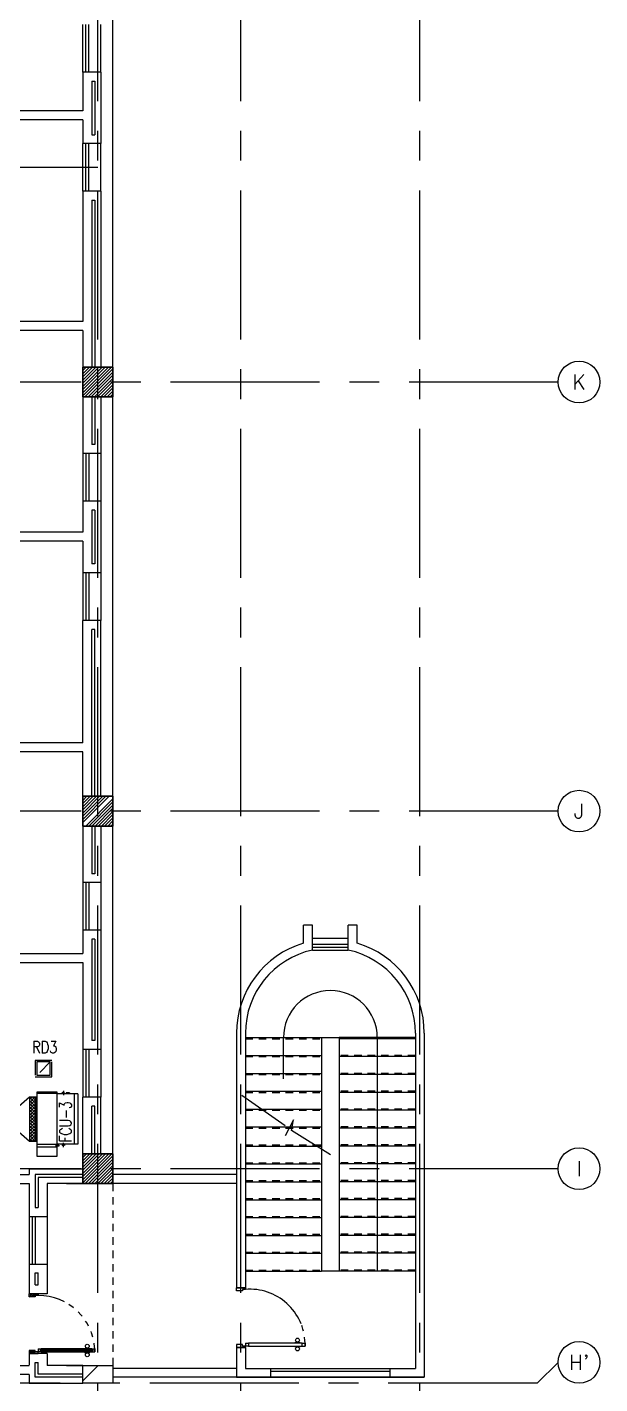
# Model space of a CAD drawing. Extents: x 417866029 to 417866302, y 43498045 to 43498122.
# Drawn here: x 417866094.26 to 417866103.86, y 43498078.98 to 43498101.75 of the extents above; entities that cross this region are included whole.
import ezdxf
from ezdxf.enums import TextEntityAlignment as Align

# ---------------------------------------------------------------- set-up
doc = ezdxf.new("R2010")
doc.units = 0
doc.header["$MEASUREMENT"] = 0
for name, pattern in [('CENTERX2', [4, 2.5, -0.5, 0.5, -0.5]), ('HIDDEN', [0.375, 0.25, -0.125]), ('HIDDEN2', [0.1875, 0.125, -0.0625])]:
    doc.linetypes.add(name, pattern=pattern)
doc.layers.get('0').update_dxf_attribs({"linetype": 'CONTINUOUS'})
for name, color, linetype in [('AX-CR', 7, 'CONTINUOUS'), ('AX-TXT', 2, 'CONTINUOUS'), ('AXES', 11, 'CENTERX2'), ('COL', 7, 'CONTINUOUS'), ('DOOR', 9, 'CONTINUOUS'), ('DUCT', 6, 'CONTINUOUS'), ('FCU', 6, 'CONTINUOUS'), ('HAT', 11, 'CONTINUOUS'), ('INSUL', 9, 'CONTINUOUS'), ('M-EGU.', 2, 'CONTINUOUS'), ('M-TEXT', 2, 'CONTINUOUS'), ('PROJ-L', 9, 'CONTINUOUS'), ('ROOF', 9, 'CONTINUOUS'), ('STR', 9, 'CONTINUOUS'), ('WALL', 9, 'CONTINUOUS'), ('WIN', 9, 'CONTINUOUS')]:
    doc.layers.add(name, color=color, linetype=linetype)
doc.styles.add('ROMANS', font='ROMANS.shx', dxfattribs={"width": 0.6})

# ---------------------------------------------------------------- blocks, each defined once
blk = doc.blocks.new('AXR')
at = {"layer": 'AX-CR'}
blk.add_circle((350, 0), 350, dxfattribs=at)
at = {"layer": 'AX-TXT', "style": 'ROMANS'}
blk.add_attdef('AX', text='', height=250, dxfattribs=at).set_placement((350, 0), align=Align.MIDDLE)
blk = doc.blocks.new('DOOR-10')
at = {"layer": 'DOOR', "color": 0, "linetype": 'ByBlock'}
for p, q in [((-83, 1005), (-92, 1005)), ((-92, 1005), (-92, 940)), ((-83, 940), (-92, 940)), ((-76, 1018), (-83, 1018)), ((-83, 928), (-83, 1018)), ((-83, 1005), (-83, 940)), ((-76, 928), (-83, 928)), ((-26, 1100), (-76, 1100)), ((-76, 1100), (-26, 1100)), ((-76, 1050), (-76, 1100)), ((-59, 1050), (-76, 1050)), ((-43, 1070), (-59, 1070)), ((-59, 1050), (-59, 1070)), ((-43, 1050), (-43, 1070)), ((-26, 1050), (-43, 1050)), ((-26, 1050), (-26, 1100)), ((-26, 1018), (-18, 1018)), ((-26, 928), (-18, 928)), ((-18, 928), (-18, 1018)), ((-18, 1005), (-9, 1005)), ((-18, 1005), (-18, 940)), ((-18, 940), (-9, 940)), ((-9, 1005), (-9, 940)), ((-1001, 0), (-1001, 150)), ((-1001, 150), (-976, 150)), ((-1001, 150), (-1001, 0)), ((-951, 0), (-1001, 0)), ((-976, 150), (-976, 100)), ((-976, 100), (-951, 100)), ((-951, 100), (-951, 0)), ((-76, 200), (-59, 200)), ((-76, 150), (-76, 200)), ((-76, 150), (-26, 150)), ((-59, 200), (-59, 180)), ((-59, 180), (-43, 180)), ((-51, 100), (-51, 0)), ((-26, 100), (-51, 100)), ((-51, 0), (-1, 0)), ((-43, 200), (-26, 200)), ((-43, 180), (-43, 200)), ((-26, 200), (-26, 150)), ((-1, 150), (-26, 150)), ((-26, 150), (-26, 100))]:
    blk.add_line(p, q, dxfattribs=at)
at = {"layer": 'DOOR', "linetype": 'ByBlock'}
for p, q in [((-76, 1050), (-76, 200)), ((-59, 200), (-59, 1050)), ((-43, 200), (-43, 1050)), ((-26, 200), (-26, 1050))]:
    blk.add_line(p, q, dxfattribs=at)
at = {"layer": 'DOOR', "color": 9, "linetype": 'ByBlock'}
for p, q in [((-951, 0), (-1001, 114)), ((-951, 0), (-1001, 40)), ((-951, 0), (-964, 100)), ((-51, 0), (-1, 114)), ((-51, 0), (-37, 100)), ((-51, 0), (-1, 40)), ((-1, 0), (-1, 150))]:
    blk.add_line(p, q, dxfattribs=at)
at = {"layer": 'DOOR', "color": 0, "linetype": 'ByBlock'}
for centre in [(-124, 973), (23, 973)]:
    blk.add_circle(centre, 32.4, dxfattribs=at)
at = {"layer": 'DOOR', "linetype": 'HIDDEN', "ltscale": 0.5}
blk.add_arc((-23, 149), 952, 93.1482, 179.9482, dxfattribs=at)
at = {"layer": 'DOOR', "color": 9, "linetype": 'ByBlock'}
for centre, radius, start, end in [((-951, 0), 154, 103.7142, 108.8947), ((-951, 0), 134, 100.72, 111.8402), ((-951, 0), 94.4, 90, 121.9818), ((-951, 0), 74.4, 90, 132.2236), ((-951, 0), 54.4, 90, 156.7926), ((-951, 0), 34.4, 90, 180), ((-951, 0), 14.4, 90, 180), ((-51, 0), 94.4, 58.0182, 90), ((-51, 0), 74.4, 47.7764, 90), ((-51, 0), 54.4, 23.2074, 90), ((-51, 0), 34.4, 0, 90), ((-51, 0), 14.4, 0, 90), ((-51, 0), 134, 68.1598, 79.28), ((-51, 0), 114, 64.0838, 77.3774), ((-51, 0), 154, 71.1053, 76.2858)]:
    blk.add_arc(centre, radius, start, end, dxfattribs=at)
blk = doc.blocks.new('STL-DR')
at = {"layer": 'DOOR', "color": 0, "linetype": 'ByBlock'}
for p, q in [((50, 0), (0, 0)), ((0, -150), (0, 0)), ((50, -100), (50, 0)), ((0, -150), (25, -150)), ((25, -100), (50, -100)), ((25, -150), (25, -100)), ((75, -150), (25, -150)), ((25, -200), (25, -150)), ((75, -200), (25, -200)), ((75, -150), (75, -200)), ((950, -100), (950, 0)), ((950, 0), (1000, 0)), ((975, -100), (950, -100)), ((975, -150), (975, -100)), ((1000, -150), (975, -150)), ((1000, 0), (1000, -150)), ((18, -990), (9, -990)), ((9, -1055), (9, -990)), ((18, -1055), (9, -1055)), ((18, -978), (18, -1068)), ((25, -978), (18, -978)), ((18, -1055), (18, -990)), ((25, -1068), (18, -1068)), ((25, -1100), (75, -1100)), ((25, -1100), (25, -1150)), ((75, -978), (82, -978)), ((75, -1068), (82, -1068)), ((75, -1100), (75, -1150)), ((82, -978), (82, -1068)), ((82, -990), (91, -990)), ((82, -1055), (82, -990)), ((82, -1055), (91, -1055)), ((91, -1055), (91, -990)), ((25, -1150), (75, -1150)), ((75, -1150), (25, -1150))]:
    blk.add_line(p, q, dxfattribs=at)
at = {"layer": 'DOOR', "linetype": 'ByBlock'}
for p, q in [((25, -200), (25, -1100)), ((75, -1100), (75, -200))]:
    blk.add_line(p, q, dxfattribs=at)
at = {"layer": 'DOOR', "color": 0, "linetype": 'ByBlock'}
for centre in [(-24, -1023), (124, -1023)]:
    blk.add_circle(centre, 32.4, dxfattribs=at)
at = {"layer": 'DOOR', "linetype": 'HIDDEN', "ltscale": 0.5}
blk.add_arc((50, -223), 928, 271.544, 4.4816, dxfattribs=at)
at = {"layer": 'WALL'}
for p, q in [((0, 0), (0, -150)), ((0, 0), (0, -150)), ((1000, 0), (1000, -150))]:
    blk.add_line(p, q, dxfattribs=at)
blk = doc.blocks.new('*X37')
at = {"color": 0}
for p, q in [((16890, -2467), (16943, -2414)), ((16890, -2520), (16990, -2420)), ((16990, -2565), (16890, -2465)), ((16890, -2573), (16990, -2473)), ((16990, -2512), (16892, -2414)), ((16990, -2459), (16945, -2414)), ((16990, -2619), (16890, -2519)), ((16890, -2626), (16990, -2526)), ((16990, -2672), (16890, -2572)), ((16890, -2679), (16990, -2579)), ((16990, -2725), (16890, -2625)), ((16890, -2732), (16990, -2632)), ((16990, -2778), (16890, -2678)), ((16890, -2785), (16990, -2685)), ((16990, -2831), (16890, -2731)), ((16890, -2838), (16990, -2738)), ((16990, -2884), (16890, -2784)), ((16890, -2891), (16990, -2791)), ((16990, -2937), (16890, -2837)), ((16890, -2944), (16990, -2844)), ((16990, -2990), (16890, -2890)), ((16890, -2997), (16990, -2897)), ((16990, -3043), (16890, -2943)), ((16890, -3050), (16990, -2950)), ((16990, -3096), (16890, -2996)), ((16890, -3103), (16990, -3003)), ((16990, -3149), (16890, -3049)), ((16944, -3155), (16890, -3102)), ((16892, -3155), (16990, -3056)), ((16945, -3155), (16990, -3109))]:
    blk.add_line(p, q, dxfattribs=at)
blk = doc.blocks.new('WHE06')
at = {"color": 3}
for p, q in [((242, 472), (242, 399)), ((321, 458), (321, 438)), ((321, 458), (346, 458)), ((689, 622), (346, 622)), ((346, 622), (346, 469)), ((689, 469), (689, 622)), ((60, -422), (60, 422)), ((212, 437), (269, 437)), ((232, 452), (232, 422)), ((232, 452), (252, 452)), ((252, 452), (252, 422)), ((305, 448), (373, 448)), ((321, 438), (346, 438)), ((346, 430), (689, 430)), ((811, 371), (689, 371)), ((711, -371), (711, 371)), ((811, -371), (811, 371)), ((142, -437), (142, -422)), ((142, -437), (197, -437)), ((197, -437), (197, -422)), ((221, -437), (269, -437)), ((232, -452), (232, -422)), ((232, -452), (252, -452)), ((242, -472), (242, -399)), ((252, -452), (252, -422)), ((346, -430), (689, -430)), ((811, -371), (689, -371))]:
    blk.add_line(p, q, dxfattribs=at)
at = {"color": 6}
for p, q in [((346, 469), (346, -451)), ((689, 469), (346, 469)), ((689, -451), (689, 469)), ((0, -422), (0, 422)), ((0, 422), (346, 422)), ((0, -422), (346, -422)), ((346, -451), (689, -451))]:
    blk.add_line(p, q, dxfattribs=at)
at = {"color": 11}
blk.add_blockref('*X37', (-16179, 2784), dxfattribs=at)
blk = doc.blocks.new('*X97')
at = {"color": 0}
for p, q in [((253129, 149502), (253616, 149990)), ((253129, 149555), (253563, 149990)), ((253129, 149608), (253510, 149990)), ((253129, 149661), (253457, 149990)), ((253129, 149714), (253404, 149990)), ((253129, 149767), (253351, 149990)), ((253129, 149820), (253298, 149990)), ((253129, 149873), (253245, 149990)), ((253129, 149926), (253192, 149990)), ((253129, 149979), (253139, 149990)), ((253169, 149490), (253629, 149949)), ((253222, 149490), (253629, 149896)), ((253275, 149490), (253629, 149843)), ((253328, 149490), (253629, 149790)), ((253381, 149490), (253629, 149737)), ((253434, 149490), (253629, 149684)), ((253487, 149490), (253629, 149631)), ((253540, 149490), (253629, 149578)), ((253594, 149490), (253629, 149525))]:
    blk.add_line(p, q, dxfattribs=at)
blk = doc.blocks.new('COL50')
at = {"layer": 'COL'}
blk.add_lwpolyline([(-250, 250), (-250, -250), (250, -250), (250, 250)], close=True, dxfattribs=at)
blk = doc.blocks.new('*X95')
at = {"color": 0}
for p, q in [((253129, 155548), (253570, 155990)), ((253129, 155601), (253517, 155990)), ((253129, 155654), (253464, 155990)), ((253129, 155707), (253411, 155990)), ((253129, 155760), (253358, 155990)), ((253129, 155813), (253305, 155990)), ((253129, 155866), (253252, 155990)), ((253129, 155919), (253199, 155990)), ((253129, 155972), (253146, 155990)), ((253177, 155490), (253629, 155942)), ((253230, 155490), (253629, 155889)), ((253283, 155490), (253629, 155836)), ((253336, 155490), (253629, 155783)), ((253389, 155490), (253629, 155730)), ((253442, 155490), (253629, 155677)), ((253495, 155490), (253629, 155624)), ((253548, 155490), (253629, 155571)), ((253601, 155490), (253629, 155517))]:
    blk.add_line(p, q, dxfattribs=at)
blk = doc.blocks.new('*X90')
at = {"color": 0}
for p, q in [((253129, 162707), (253611, 163190)), ((253129, 162760), (253558, 163190)), ((253129, 162813), (253505, 163190)), ((253129, 162866), (253452, 163190)), ((253129, 162919), (253399, 163190)), ((253129, 162972), (253346, 163190)), ((253129, 163025), (253293, 163190)), ((253129, 163079), (253240, 163190)), ((253129, 163132), (253187, 163190)), ((253164, 162690), (253629, 163154)), ((253217, 162690), (253629, 163101)), ((253270, 162690), (253629, 163048)), ((253323, 162690), (253629, 162995)), ((253376, 162690), (253629, 162942)), ((253429, 162690), (253629, 162889)), ((253482, 162690), (253629, 162836)), ((253535, 162690), (253629, 162783)), ((253588, 162690), (253629, 162730))]:
    blk.add_line(p, q, dxfattribs=at)

msp = doc.modelspace()

# ---------------------------------------------------------------- hatches: boundary and pattern name
at = {"layer": 'HAT'}
h = msp.add_hatch(dxfattribs=at)
h.set_pattern_fill('ANSI31', color=256, scale=0.3, style=0)
h.set_pattern_definition([(45, (417865762.507282, 43498027.899705), (-0.0265165043, 0.0265165043), [])])
h.paths.add_polyline_path([(417866095.443, 43498079.291), (417866095.193, 43498079.291), (417866095.193, 43498078.991), (417866095.443, 43498078.991)])
h.paths.add_polyline_path([(417866095.693, 43498079.291), (417866095.443, 43498079.291), (417866095.443, 43498078.991), (417866095.693, 43498078.991)])

# ---------------------------------------------------------------- linework, layer by layer
at = {"layer": 'AXES'}
for p, q in [((417866095.443, 43498044.506), (417866095.443, 43498121.777)), ((417866097.843, 43498044.506), (417866097.843, 43498121.777)), ((417866100.843, 43498044.506), (417866100.843, 43498121.777)), ((417866095.443, 43498099.391), (417866053.153, 43498099.391)), ((417866103.163, 43498095.791), (417866053.153, 43498095.791)), ((417866103.163, 43498088.591), (417866037.203, 43498088.591)), ((417866103.163, 43498088.591), (417866053.153, 43498088.591)), ((417866103.163, 43498082.591), (417866053.153, 43498082.591)), ((417866102.813, 43498078.991), (417866103.163, 43498079.341)), ((417866102.813, 43498078.991), (417866042.603, 43498078.991))]:
    msp.add_line(p, q, dxfattribs=at)
at = {"layer": 'COL'}
msp.add_lwpolyline([(417866095.193, 43498079.291), (417866095.693, 43498079.291), (417866095.693, 43498078.991), (417866095.193, 43498078.991)], close=True, dxfattribs=at)
at = {"layer": 'DUCT', "linetype": 'ByBlock'}
for p, q in [((417866093.981, 43498083.525), (417866094.296, 43498083.795)), ((417866093.981, 43498083.325), (417866094.296, 43498083.054))]:
    msp.add_line(p, q, dxfattribs=at)
at = {"layer": 'INSUL'}
for p, q in [((417866095.343, 43498100.84), (417866095.343, 43498099.941)), ((417866095.343, 43498100.84), (417866095.393, 43498100.84)), ((417866095.393, 43498100.84), (417866095.393, 43498099.941)), ((417866095.343, 43498099.941), (417866095.393, 43498099.941)), ((417866095.343, 43498098.841), (417866095.393, 43498098.841)), ((417866095.343, 43498098.841), (417866095.343, 43498096.041)), ((417866095.393, 43498098.841), (417866095.393, 43498096.041)), ((417866095.343, 43498095.541), (417866095.343, 43498094.741)), ((417866095.393, 43498095.541), (417866095.393, 43498094.741)), ((417866095.393, 43498094.741), (417866095.343, 43498094.741)), ((417866095.343, 43498093.641), (417866095.343, 43498092.741)), ((417866095.393, 43498093.641), (417866095.343, 43498093.641)), ((417866095.393, 43498093.641), (417866095.393, 43498092.741)), ((417866095.393, 43498092.741), (417866095.343, 43498092.741)), ((417866095.343, 43498088.841), (417866095.343, 43498091.641)), ((417866095.393, 43498091.641), (417866095.343, 43498091.641)), ((417866095.393, 43498088.841), (417866095.393, 43498091.641)), ((417866095.343, 43498088.341), (417866095.343, 43498087.541)), ((417866095.393, 43498088.341), (417866095.393, 43498087.541)), ((417866095.393, 43498087.541), (417866095.343, 43498087.541)), ((417866095.343, 43498086.441), (417866095.343, 43498084.741)), ((417866095.393, 43498086.441), (417866095.343, 43498086.441)), ((417866095.393, 43498086.441), (417866095.393, 43498084.741)), ((417866095.393, 43498084.741), (417866095.343, 43498084.741)), ((417866095.393, 43498083.641), (417866095.343, 43498083.641)), ((417866095.343, 43498082.841), (417866095.343, 43498083.641)), ((417866095.393, 43498082.841), (417866095.393, 43498083.641)), ((417866095.193, 43498082.491), (417866094.393, 43498082.491)), ((417866094.393, 43498082.491), (417866094.393, 43498081.941)), ((417866095.193, 43498082.441), (417866094.443, 43498082.441)), ((417866094.443, 43498082.441), (417866094.443, 43498081.941)), ((417866094.393, 43498081.941), (417866094.443, 43498081.941)), ((417866094.393, 43498080.841), (417866094.443, 43498080.841)), ((417866094.393, 43498080.641), (417866094.393, 43498080.841)), ((417866094.443, 43498080.641), (417866094.443, 43498080.841)), ((417866094.393, 43498080.641), (417866094.443, 43498080.641)), ((417866094.393, 43498079.341), (417866094.443, 43498079.341)), ((417866094.393, 43498079.091), (417866094.393, 43498079.341)), ((417866094.443, 43498079.141), (417866094.443, 43498079.341)), ((417866095.193, 43498079.091), (417866094.393, 43498079.091)), ((417866095.193, 43498079.141), (417866094.443, 43498079.141))]:
    msp.add_line(p, q, dxfattribs=at)
at = {"layer": 'M-EGU.', "linetype": 'HIDDEN'}
for p, q in [((417866094.669, 43498084.408), (417866094.394, 43498084.408)), ((417866094.394, 43498084.408), (417866094.394, 43498084.133)), ((417866094.669, 43498084.133), (417866094.669, 43498084.408)), ((417866094.644, 43498084.383), (417866094.419, 43498084.158)), ((417866094.394, 43498084.133), (417866094.669, 43498084.133))]:
    msp.add_line(p, q, dxfattribs=at)
at = {"layer": 'M-EGU.'}
for p, q in [((417866094.644, 43498084.383), (417866094.419, 43498084.383)), ((417866094.419, 43498084.383), (417866094.419, 43498084.158)), ((417866094.644, 43498084.158), (417866094.644, 43498084.383)), ((417866094.419, 43498084.158), (417866094.644, 43498084.158))]:
    msp.add_line(p, q, dxfattribs=at)
at = {"layer": 'PROJ-L'}
for p, q in [((417866095.693, 43498096.041), (417866095.693, 43498102.741)), ((417866095.693, 43498088.841), (417866095.693, 43498095.541)), ((417866095.693, 43498082.841), (417866095.693, 43498088.341))]:
    msp.add_line(p, q, dxfattribs=at)
at = {"layer": 'ROOF'}
for p, q in [((417866099.193, 43498084.791), (417866099.193, 43498080.871)), ((417866099.193, 43498084.791), (417866099.493, 43498084.791)), ((417866099.493, 43498084.791), (417866099.493, 43498080.871)), ((417866097.768, 43498082.491), (417866095.693, 43498082.491)), ((417866097.768, 43498082.341), (417866095.693, 43498082.341)), ((417866099.493, 43498080.871), (417866099.193, 43498080.871)), ((417866097.768, 43498079.241), (417866095.693, 43498079.241)), ((417866100.918, 43498079.091), (417866095.693, 43498079.091))]:
    msp.add_line(p, q, dxfattribs=at)
at = {"layer": 'STR'}
for p, q in [((417866097.918, 43498084.791), (417866099.193, 43498084.791)), ((417866098.556, 43498084.098), (417866098.556, 43498084.793)), ((417866100.768, 43498084.791), (417866099.493, 43498084.791)), ((417866100.768, 43498084.771), (417866099.493, 43498084.771)), ((417866100.131, 43498080.871), (417866100.131, 43498084.793)), ((417866097.918, 43498084.491), (417866099.193, 43498084.491)), ((417866100.768, 43498084.471), (417866099.493, 43498084.471)), ((417866097.918, 43498084.191), (417866099.193, 43498084.191)), ((417866100.768, 43498084.171), (417866099.493, 43498084.171)), ((417866098.587, 43498083.311), (417866097.856, 43498083.819)), ((417866097.918, 43498083.891), (417866099.193, 43498083.891)), ((417866100.768, 43498083.871), (417866099.493, 43498083.871)), ((417866097.918, 43498083.591), (417866099.193, 43498083.591)), ((417866100.768, 43498083.571), (417866099.493, 43498083.571)), ((417866097.918, 43498083.291), (417866099.193, 43498083.291)), ((417866098.727, 43498083.409), (417866098.587, 43498083.141)), ((417866098.692, 43498083.234), (417866098.727, 43498083.409)), ((417866100.768, 43498083.271), (417866099.493, 43498083.271)), ((417866099.347, 43498082.825), (417866098.692, 43498083.234)), ((417866097.918, 43498082.971), (417866099.193, 43498082.971)), ((417866099.082, 43498082.991), (417866099.193, 43498082.991)), ((417866099.114, 43498082.971), (417866099.193, 43498082.971)), ((417866100.768, 43498082.971), (417866099.493, 43498082.971)), ((417866097.918, 43498082.671), (417866099.193, 43498082.671)), ((417866100.768, 43498082.671), (417866099.493, 43498082.671)), ((417866097.918, 43498082.371), (417866099.193, 43498082.371)), ((417866100.768, 43498082.371), (417866099.493, 43498082.371)), ((417866097.918, 43498082.071), (417866099.193, 43498082.071)), ((417866100.768, 43498082.071), (417866099.493, 43498082.071)), ((417866097.918, 43498081.771), (417866099.193, 43498081.771)), ((417866100.768, 43498081.771), (417866099.493, 43498081.771)), ((417866097.918, 43498081.471), (417866099.193, 43498081.471)), ((417866100.768, 43498081.471), (417866099.493, 43498081.471)), ((417866097.918, 43498081.171), (417866099.193, 43498081.171)), ((417866100.768, 43498081.171), (417866099.493, 43498081.171)), ((417866097.918, 43498080.871), (417866099.193, 43498080.871)), ((417866100.768, 43498080.871), (417866099.493, 43498080.871))]:
    msp.add_line(p, q, dxfattribs=at)
at = {"layer": 'STR', "linetype": 'HIDDEN2'}
for p, q in [((417866097.918, 43498084.771), (417866099.193, 43498084.771)), ((417866100.768, 43498084.791), (417866099.493, 43498084.791)), ((417866100.768, 43498084.771), (417866099.493, 43498084.771)), ((417866097.918, 43498084.471), (417866099.193, 43498084.471)), ((417866100.768, 43498084.491), (417866099.493, 43498084.491)), ((417866100.768, 43498084.191), (417866099.493, 43498084.191)), ((417866097.918, 43498084.171), (417866099.193, 43498084.171)), ((417866097.918, 43498083.871), (417866099.193, 43498083.871)), ((417866100.768, 43498083.891), (417866099.493, 43498083.891)), ((417866097.918, 43498083.571), (417866099.193, 43498083.571)), ((417866100.768, 43498083.591), (417866099.493, 43498083.591)), ((417866097.918, 43498083.271), (417866099.193, 43498083.271)), ((417866100.768, 43498083.291), (417866099.493, 43498083.291)), ((417866097.918, 43498082.991), (417866099.193, 43498082.991)), ((417866099.082, 43498082.991), (417866099.193, 43498082.991)), ((417866099.114, 43498082.971), (417866099.193, 43498082.971)), ((417866100.768, 43498082.991), (417866099.493, 43498082.991)), ((417866097.918, 43498082.691), (417866099.193, 43498082.691)), ((417866100.768, 43498082.691), (417866099.493, 43498082.691)), ((417866097.918, 43498082.391), (417866099.193, 43498082.391)), ((417866100.768, 43498082.391), (417866099.493, 43498082.391)), ((417866095.693, 43498082.341), (417866095.693, 43498079.291)), ((417866097.918, 43498082.091), (417866099.193, 43498082.091)), ((417866100.768, 43498082.091), (417866099.493, 43498082.091)), ((417866097.918, 43498081.791), (417866099.193, 43498081.791)), ((417866100.768, 43498081.791), (417866099.493, 43498081.791)), ((417866097.918, 43498081.491), (417866099.193, 43498081.491)), ((417866100.768, 43498081.491), (417866099.493, 43498081.491)), ((417866097.918, 43498081.191), (417866099.193, 43498081.191)), ((417866100.768, 43498081.191), (417866099.493, 43498081.191)), ((417866097.918, 43498080.891), (417866099.193, 43498080.891)), ((417866100.768, 43498080.891), (417866099.493, 43498080.891))]:
    msp.add_line(p, q, dxfattribs=at)
at = {"layer": 'STR'}
msp.add_arc((417866099.343, 43498084.793), 0.787, 0, 180, dxfattribs=at)
at = {"layer": 'WALL'}
for p, q in [((417866095.193, 43498100.99), (417866095.193, 43498100.341)), ((417866095.493, 43498100.99), (417866095.193, 43498100.99)), ((417866095.443, 43498100.99), (417866095.193, 43498100.99)), ((417866095.493, 43498100.99), (417866095.193, 43498100.99)), ((417866095.493, 43498100.99), (417866095.393, 43498100.99)), ((417866095.493, 43498100.99), (417866095.443, 43498100.99)), ((417866095.493, 43498100.99), (417866095.493, 43498099.791)), ((417866095.193, 43498100.341), (417866089.443, 43498100.341)), ((417866095.193, 43498100.191), (417866090.493, 43498100.191)), ((417866095.193, 43498100.191), (417866095.193, 43498099.791)), ((417866095.493, 43498099.791), (417866095.193, 43498099.791)), ((417866095.493, 43498098.991), (417866095.193, 43498098.991)), ((417866095.443, 43498098.991), (417866095.193, 43498098.991)), ((417866095.493, 43498098.991), (417866095.193, 43498098.991)), ((417866095.193, 43498098.991), (417866095.193, 43498096.806)), ((417866095.493, 43498098.991), (417866095.393, 43498098.991)), ((417866095.493, 43498098.991), (417866095.443, 43498098.991)), ((417866095.493, 43498098.991), (417866095.493, 43498096.041)), ((417866095.193, 43498096.806), (417866088.543, 43498096.806)), ((417866095.193, 43498096.656), (417866090.493, 43498096.656)), ((417866095.193, 43498096.656), (417866095.193, 43498096.041)), ((417866095.193, 43498095.541), (417866095.193, 43498094.591)), ((417866095.493, 43498095.541), (417866095.493, 43498094.591)), ((417866095.493, 43498094.591), (417866095.193, 43498094.591)), ((417866095.193, 43498093.791), (417866095.193, 43498093.271)), ((417866095.493, 43498093.791), (417866095.193, 43498093.791)), ((417866095.493, 43498093.791), (417866095.493, 43498092.591)), ((417866095.193, 43498093.271), (417866088.543, 43498093.271)), ((417866095.193, 43498093.121), (417866090.493, 43498093.121)), ((417866095.193, 43498093.121), (417866095.193, 43498092.591)), ((417866095.493, 43498092.591), (417866095.193, 43498092.591)), ((417866095.493, 43498091.791), (417866095.193, 43498091.791)), ((417866095.193, 43498089.736), (417866095.193, 43498091.791)), ((417866095.493, 43498088.841), (417866095.493, 43498091.791)), ((417866095.193, 43498089.736), (417866088.543, 43498089.736)), ((417866095.193, 43498089.586), (417866090.493, 43498089.586)), ((417866095.193, 43498088.841), (417866095.193, 43498089.586)), ((417866095.193, 43498088.341), (417866095.193, 43498087.391)), ((417866095.493, 43498088.341), (417866095.493, 43498087.391)), ((417866095.493, 43498087.391), (417866095.193, 43498087.391)), ((417866095.193, 43498086.591), (417866095.193, 43498086.201)), ((417866095.493, 43498086.591), (417866095.193, 43498086.591)), ((417866095.493, 43498086.591), (417866095.493, 43498084.591)), ((417866098.893, 43498086.376), (417866098.893, 43498086.676)), ((417866099.043, 43498086.676), (417866098.893, 43498086.676)), ((417866099.043, 43498086.259), (417866099.043, 43498086.676)), ((417866099.643, 43498086.259), (417866099.643, 43498086.676)), ((417866099.793, 43498086.676), (417866099.643, 43498086.676)), ((417866099.793, 43498086.376), (417866099.793, 43498086.676)), ((417866088.543, 43498086.201), (417866095.193, 43498086.201)), ((417866091.918, 43498086.051), (417866095.193, 43498086.051)), ((417866092.968, 43498086.051), (417866094.293, 43498086.051)), ((417866095.193, 43498086.051), (417866095.193, 43498084.591)), ((417866097.768, 43498084.866), (417866097.768, 43498080.591)), ((417866097.918, 43498084.866), (417866097.918, 43498080.591)), ((417866100.768, 43498084.866), (417866100.768, 43498079.241)), ((417866100.918, 43498084.866), (417866100.918, 43498079.091)), ((417866095.493, 43498084.591), (417866095.193, 43498084.591)), ((417866095.493, 43498083.791), (417866095.193, 43498083.791)), ((417866095.193, 43498082.841), (417866095.193, 43498083.791)), ((417866095.493, 43498082.841), (417866095.493, 43498083.791)), ((417866094.293, 43498082.591), (417866095.193, 43498082.591)), ((417866094.293, 43498082.591), (417866094.293, 43498082.491)), ((417866092.968, 43498082.491), (417866094.293, 43498082.491)), ((417866092.968, 43498082.341), (417866094.293, 43498082.341)), ((417866094.293, 43498082.341), (417866094.293, 43498081.791)), ((417866095.193, 43498082.341), (417866094.593, 43498082.341)), ((417866094.593, 43498082.341), (417866094.593, 43498081.791)), ((417866094.918, 43498082.341), (417866095.193, 43498082.341)), ((417866094.293, 43498081.791), (417866094.593, 43498081.791)), ((417866094.293, 43498080.991), (417866094.593, 43498080.991)), ((417866094.293, 43498080.991), (417866094.293, 43498080.491)), ((417866094.593, 43498080.991), (417866094.593, 43498080.491)), ((417866094.593, 43498080.491), (417866094.293, 43498080.491)), ((417866094.293, 43498079.491), (417866094.293, 43498079.294)), ((417866094.593, 43498079.491), (417866094.293, 43498079.491)), ((417866094.593, 43498079.491), (417866094.593, 43498079.291)), ((417866097.768, 43498079.591), (417866097.768, 43498079.091)), ((417866097.918, 43498079.591), (417866097.918, 43498079.241)), ((417866092.968, 43498079.291), (417866094.29, 43498079.291)), ((417866095.193, 43498079.291), (417866094.593, 43498079.291)), ((417866094.918, 43498079.291), (417866095.193, 43498079.291)), ((417866097.918, 43498079.241), (417866098.343, 43498079.241)), ((417866098.343, 43498079.091), (417866098.343, 43498079.241)), ((417866100.343, 43498079.091), (417866100.343, 43498079.241)), ((417866100.343, 43498079.241), (417866100.768, 43498079.241)), ((417866092.968, 43498079.141), (417866094.29, 43498079.141)), ((417866094.293, 43498079.138), (417866094.293, 43498078.991)), ((417866094.293, 43498078.991), (417866095.193, 43498078.991)), ((417866097.768, 43498079.091), (417866098.343, 43498079.091)), ((417866100.343, 43498079.091), (417866100.918, 43498079.091))]:
    msp.add_line(p, q, dxfattribs=at)
at = {"layer": 'WALL', "linetype": 'ByBlock', "ltscale": 0.3}
for p, q in [((417866097.918, 43498080.591), (417866097.768, 43498080.591)), ((417866097.918, 43498079.591), (417866097.768, 43498079.591))]:
    msp.add_line(p, q, dxfattribs=at)
for points in [[(417866095.693, 43498096.041), (417866095.193, 43498096.041), (417866095.193, 43498095.541), (417866095.693, 43498095.541)], [(417866095.693, 43498088.841), (417866095.193, 43498088.841), (417866095.193, 43498088.341), (417866095.693, 43498088.341)], [(417866095.693, 43498082.841), (417866095.193, 43498082.841), (417866095.193, 43498082.341), (417866095.693, 43498082.341)]]:
    msp.add_lwpolyline(points, close=True, dxfattribs=at)
at = {"layer": 'WALL'}
for centre, radius, start, end in [((417866099.343, 43498084.866), 1.575, 106.6016, 180), ((417866099.343, 43498084.866), 1.425, 102.1532, 180), ((417866099.343, 43498084.866), 1.425, 360, 77.8468), ((417866099.343, 43498084.866), 1.575, 360, 73.3984), ((417866094.29, 43498079.294), 0.003, 270, 0), ((417866094.29, 43498079.138), 0.003, 0, 90)]:
    msp.add_arc(centre, radius, start, end, dxfattribs=at)
at = {"layer": 'WIN'}
for p, q in [((417866095.193, 43498100.99), (417866095.193, 43498101.79)), ((417866095.243, 43498100.99), (417866095.243, 43498101.79)), ((417866095.243, 43498100.99), (417866095.243, 43498101.79)), ((417866095.293, 43498100.99), (417866095.293, 43498101.79)), ((417866095.493, 43498100.99), (417866095.493, 43498101.79)), ((417866095.193, 43498100.99), (417866095.193, 43498100.991)), ((417866095.443, 43498100.99), (417866095.443, 43498100.991)), ((417866095.493, 43498100.99), (417866095.493, 43498100.991)), ((417866095.193, 43498099.789), (417866095.193, 43498099.791)), ((417866095.193, 43498098.991), (417866095.193, 43498099.791)), ((417866095.243, 43498098.991), (417866095.243, 43498099.791)), ((417866095.243, 43498098.991), (417866095.243, 43498099.791)), ((417866095.293, 43498098.991), (417866095.293, 43498099.791)), ((417866095.493, 43498099.789), (417866095.493, 43498099.791)), ((417866095.493, 43498098.991), (417866095.493, 43498099.791)), ((417866095.193, 43498098.991), (417866095.193, 43498098.991)), ((417866095.443, 43498098.991), (417866095.443, 43498098.991)), ((417866095.493, 43498098.991), (417866095.493, 43498098.991)), ((417866095.193, 43498094.591), (417866095.193, 43498093.791)), ((417866095.243, 43498094.591), (417866095.243, 43498093.791)), ((417866095.293, 43498094.591), (417866095.293, 43498093.791)), ((417866095.493, 43498094.591), (417866095.493, 43498093.791)), ((417866095.193, 43498092.591), (417866095.193, 43498091.791)), ((417866095.243, 43498092.591), (417866095.243, 43498091.791)), ((417866095.293, 43498092.591), (417866095.293, 43498091.791)), ((417866095.493, 43498092.591), (417866095.493, 43498091.791)), ((417866095.193, 43498087.391), (417866095.193, 43498086.591)), ((417866095.243, 43498087.391), (417866095.243, 43498086.591)), ((417866095.293, 43498087.391), (417866095.293, 43498086.591)), ((417866095.493, 43498087.391), (417866095.493, 43498086.591)), ((417866099.043, 43498086.459), (417866099.643, 43498086.459)), ((417866099.043, 43498086.359), (417866099.643, 43498086.359)), ((417866099.043, 43498086.309), (417866099.643, 43498086.309)), ((417866099.043, 43498086.259), (417866099.643, 43498086.259)), ((417866095.193, 43498084.591), (417866095.193, 43498083.791)), ((417866095.243, 43498084.591), (417866095.243, 43498083.791)), ((417866095.293, 43498084.591), (417866095.293, 43498083.791)), ((417866095.493, 43498084.591), (417866095.493, 43498083.791)), ((417866094.293, 43498081.791), (417866094.293, 43498080.991)), ((417866094.343, 43498081.791), (417866094.343, 43498080.991)), ((417866094.393, 43498081.791), (417866094.393, 43498080.991)), ((417866094.593, 43498081.791), (417866094.593, 43498080.991)), ((417866098.343, 43498079.241), (417866100.343, 43498079.241)), ((417866098.343, 43498079.191), (417866100.343, 43498079.191)), ((417866098.343, 43498079.091), (417866100.343, 43498079.091))]:
    msp.add_line(p, q, dxfattribs=at)

# ---------------------------------------------------------------- block references
at = {"layer": 'AXES', "xscale": 0.0009999871253967285, "yscale": 0.001000002026557922, "zscale": 0.001}
for p, values in [((417866103.163, 43498095.791), {'AX': 'K'}), ((417866103.163, 43498088.591), {'AX': 'J'}), ((417866103.163, 43498082.591), {'AX': 'I'}), ((417866103.163, 43498079.341), {'AX': "H'"})]:
    msp.add_blockref('AXR', p, dxfattribs=at).add_auto_attribs(values)
at = {"layer": 'COL', "xscale": -0.0009999871253967285, "yscale": 0.001000002026557922, "zscale": 0.001}
for p in [(417866095.443, 43498095.791), (417866095.443, 43498088.591), (417866095.443, 43498082.591)]:
    msp.add_blockref('COL50', p, dxfattribs=at)
at = {"layer": 'DOOR', "color": 0, "linetype": 'ByBlock', "ltscale": 0.3, "xscale": 0.001000002026557922, "yscale": 0.001000002026557922, "zscale": 0.001, "rotation": 270}
msp.add_blockref('DOOR-10', (417866094.293, 43498079.49), dxfattribs=at)
at = {"layer": 'FCU', "linetype": 'ByBlock', "xscale": 0.0009999871253967285, "yscale": 0.001000002026557922, "zscale": 0.001, "rotation": 180}
msp.add_blockref('WHE06', (417866095.107, 43498083.425), dxfattribs=at)
at = {"layer": 'HAT', "xscale": 0.0009999871253967285, "yscale": 0.001000002026557922, "zscale": 0.001}
for name in ['*X90', '*X95', '*X97']:
    msp.add_blockref(name, (417865842.065, 43497932.851), dxfattribs=at)
at = {"layer": 'ROOF', "xscale": 0.001000002026557922, "yscale": 0.001000002026557922, "zscale": 0.001, "rotation": 90}
msp.add_blockref('STL-DR', (417866097.768, 43498079.591), dxfattribs=at)

# ---------------------------------------------------------------- texts
at = {"layer": 'M-TEXT', "style": 'ROMANS', "width": 0.8}
msp.add_text('RD3', height=0.2, dxfattribs=at).set_placement((417866094.34, 43498084.529))
at = {"layer": 'M-TEXT', "style": 'ROMANS', "width": 0.75}
msp.add_text('FCU-3', height=0.2, rotation=90, dxfattribs=at).set_placement((417866095.002, 43498083.032))

doc.saveas('drawing.dxf')
